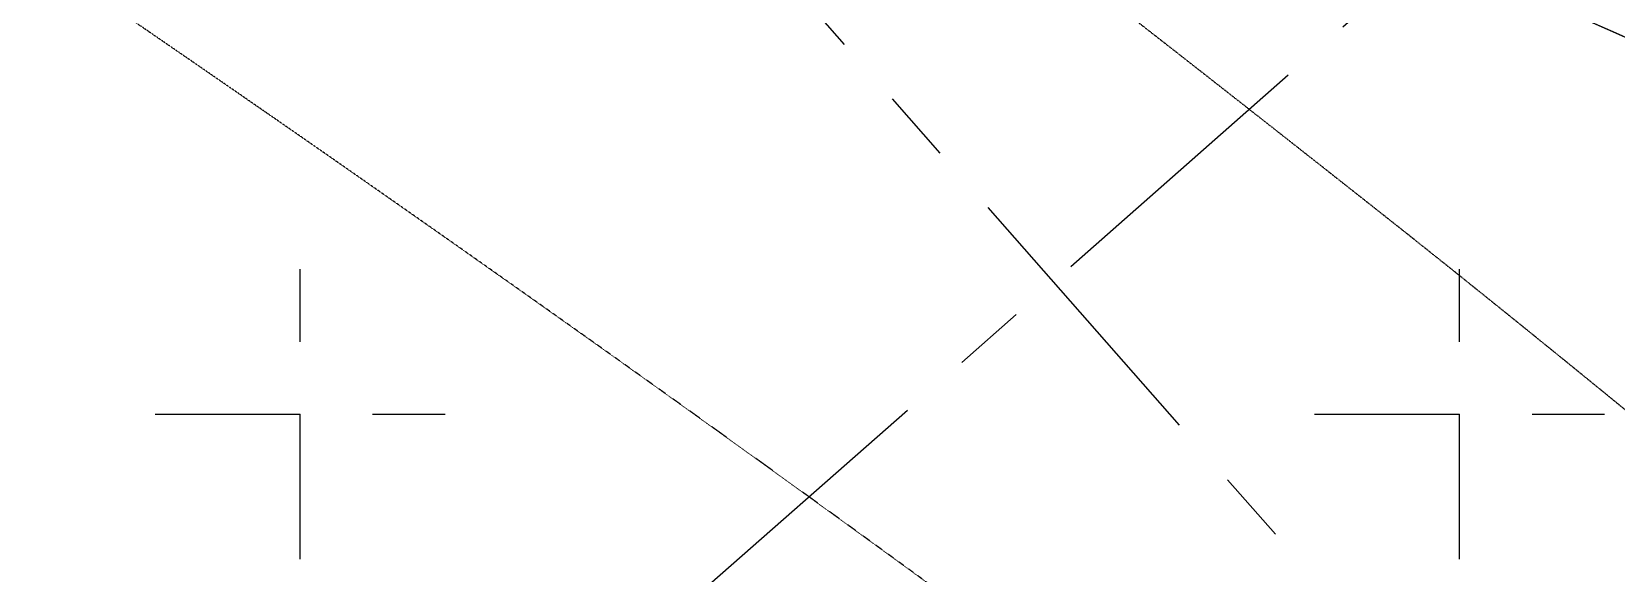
# Model space of a CAD drawing. Header units: millimetres. Extents: x 832728086 to 834530684, y 817551485 to 818349469.
# Drawn here: x 834325959 to 834332902, y 817932643 to 817935016 of the extents above; entities that cross this region are included whole.
import ezdxf

# ---------------------------------------------------------------- set-up
doc = ezdxf.new("R2010")
doc.units = ezdxf.units.MM
doc.header["$LTSCALE"] = 100
doc.linetypes.add('Grid Line', pattern=[22.225, 12.7, -3.175, 3.175, -3.175])
doc.linetypes.add('Hidden', pattern=[9.525, 6.35, -3.175])
doc.layers.add('+C-160', color=160, linetype='Hidden')
doc.layers.add('DLN020__', color=6, linetype='Continuous')

# ---------------------------------------------------------------- blocks, each defined once
blk = doc.blocks.new('A$C062A3D83')
at = {"layer": '+C-160'}
for p, q in [((3801.7, -72555), (3801.7, -71285)), ((8881.7, -72555), (8881.7, -71285)), ((3166.7, -71920), (4436.7, -71920)), ((8246.7, -71920), (9516.7, -71920))]:
    blk.add_line(p, q, dxfattribs=at)
for radius, start in [(396215.6, 243.438672), (398715.6, 243.438672), (397465.6, 245.979006)]:
    blk.add_arc((171056, 294298), radius, start, 248.15022, dxfattribs=at)
at = {"layer": '+C-160', "ltscale": 5e-05}
for centre, radius, start, end in [((-36668, -127857.7), 67457.7, 53.810965, 65.88199), ((-79155.3, -190130.4), 145413.2, 50.135455, 57.156516), ((-131117.3, -247783.1), 225259.5, 51.649987, 52.939368), ((-47718.6, -141956.2), 90520.8, 49.882341, 51.486945)]:
    blk.add_arc(centre, radius, start, end, dxfattribs=at)
at = {"layer": '+C-160'}
for major_axis, start_param, end_param in [((-358216.9, 169314.7), 1.548936, 1.630983), ((-365254.5, 159885.2), 1.54883, 1.602054)]:
    blk.add_ellipse((171056, 294298), major_axis=major_axis, ratio=1, start_param=start_param, end_param=end_param, dxfattribs=at)

msp = doc.modelspace()

# ---------------------------------------------------------------- linework, layer by layer
at = {"layer": 'DLN020__', "linetype": 'Grid Line'}
for p, q in [((834335393.3709, 817928286.329), (834271595.72, 818000777.4892)), ((834383185.0047, 817980342.9292), (834313847.0742, 817919320.3567))]:
    msp.add_line(p, q, dxfattribs=at)

# ---------------------------------------------------------------- block references
at = {"layer": '+C-160', "ltscale": 5}
msp.add_blockref('A$C062A3D83', (834323333.3128, 818005260.0327), dxfattribs=at)

doc.saveas('drawing.dxf')
